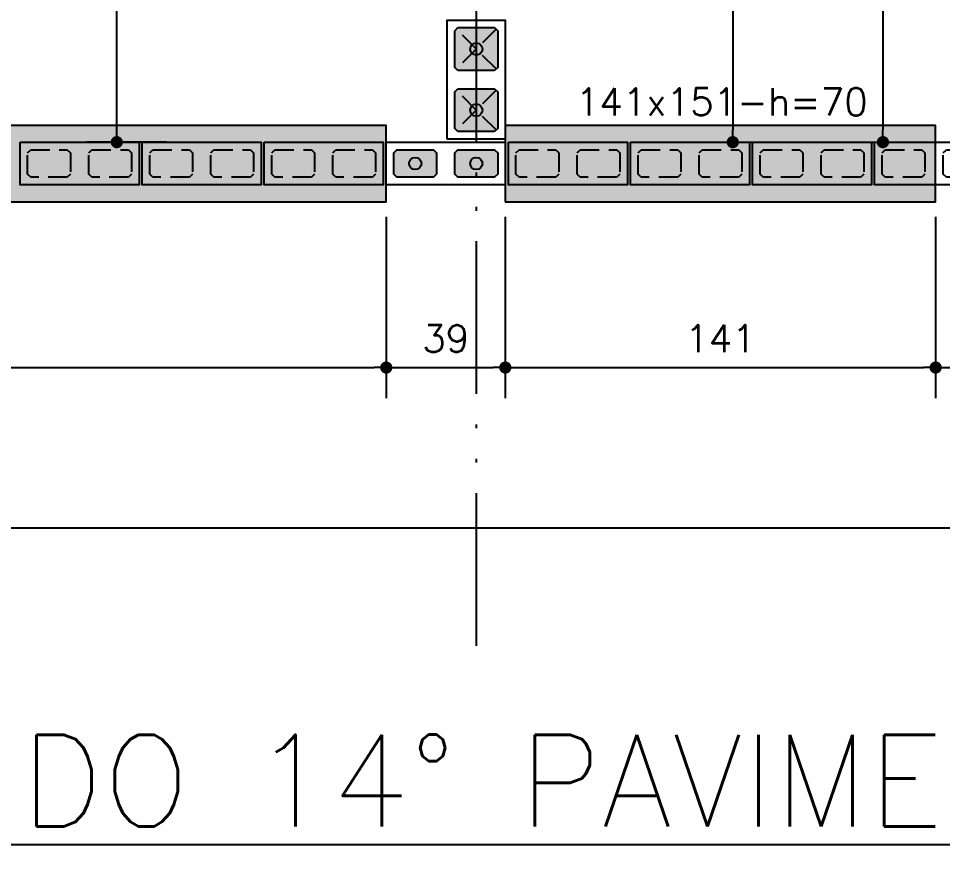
# Model space of a CAD drawing. Extents: x -14651 to 3496, y -4567 to 1191.
# Drawn here: x 714 to 1016.8, y -382.3 to -109.1 of the extents above; entities that cross this region are included whole.
import ezdxf
from ezdxf.enums import TextEntityAlignment as Align

# ---------------------------------------------------------------- set-up
doc = ezdxf.new("R2010")
doc.units = 0
doc.header["$LTSCALE"] = 25
doc.linetypes.add('DASHED2', pattern=[0.375, 0.25, -0.125])
doc.linetypes.add('ESTILO_TQS_0004', pattern=[3.3, 2, -0.4, 0.05, -0.4, 0.05, -0.4])
for name, color, linetype in [('203', 1, 'DASHED2'), ('213', 252, 'Continuous'), ('241', 2, 'Continuous'), ('ABERTURAS', 53, 'Continuous'), ('Arranque', 14, 'Continuous'), ('COTA', 1, 'Continuous'), ('EIXOS', 1, 'ESTILO_TQS_0004'), ('FERRO', 5, 'Continuous'), ('T4', 6, 'Continuous'), ('TJANELA', 2, 'Continuous')]:
    doc.layers.add(name, color=color, linetype=linetype)
doc.styles.add('COTA', font='romans.shx')
doc.styles.add('Texto1', font='romans.shx', dxfattribs={"height": 9})
doc.styles.add('Texto4', font='romans.shx', dxfattribs={"height": 30})
doc.dimstyles.new('forma', dxfattribs={"dimscale": 5, "dimtxt": 1.8, "dimasz": 0.8, "dimexe": 2, "dimexo": 1, "dimgap": 1, "dimtad": 1, "dimdec": 1, "dimzin": 9, "dimtxsty": 'COTA', "dimblk1": 'DOT', "dimblk2": 'DOT', "dimsah": 1, "dimcen": 0, "dimdle": 1, "dimclrd": 256, "dimclre": 256, "dimclrt": 2, "dimadec": 0, "dimazin": 0, "dimtfac": 1, "dimtdec": 0, "dimtmove": 0, "dimatfit": 3, "dimfxl": 1, "dimtolj": 1, "dimtzin": 0, "dimarcsym": 0})

# ---------------------------------------------------------------- blocks, each defined once
blk = doc.blocks.new('P4015', base_point=(5842102.11612, -8124149.02973))
blk.add_lwpolyline([(5842082.61612, -8124156.02973), (5842121.61612, -8124156.02973), (5842121.61612, -8124142.02973), (5842082.61612, -8124142.02973), (5842082.61612, -8124156.02973)])
at = {"color": 1, "linetype": 'DASHED2'}
for points in [[(5842085.11612, -8124152.52973), (5842086.11612, -8124153.52973), (5842098.11612, -8124153.52973), (5842099.11612, -8124152.52973), (5842099.11612, -8124145.52973), (5842098.11612, -8124144.52973), (5842086.11612, -8124144.52973), (5842085.11612, -8124145.52973), (5842085.11612, -8124152.52973)], [(5842105.11612, -8124152.52973), (5842106.11612, -8124153.52973), (5842118.11612, -8124153.52973), (5842119.11612, -8124152.52973), (5842119.11612, -8124145.52973), (5842118.11612, -8124144.52973), (5842106.11612, -8124144.52973), (5842105.11612, -8124145.52973), (5842105.11612, -8124152.52973)]]:
    blk.add_lwpolyline(points, dxfattribs=at)
blk = doc.blocks.new('P4020')
blk.add_lwpolyline([(-19.5, -9.5), (19.5, -9.5), (19.5, 9.5), (-19.5, 9.5), (-19.5, -9.5)])
at = {"color": 1, "linetype": 'DASHED2'}
for points in [[(-17, -6), (-16, -7), (-4, -7), (-3, -6), (-3, 6), (-4, 7), (-16, 7), (-17, 6), (-17, -6)], [(3, -6), (4, -7), (16, -7), (17, -6), (17, 6), (16, 7), (4, 7), (3, 6), (3, -6)]]:
    blk.add_lwpolyline(points, dxfattribs=at)
at = {"layer": '203', "color": 253}
for p, q in [((-16.5, 6.5), (-3.5, -6.5)), ((-3.5, 6.5), (-16.5, -6.5)), ((16.5, 6.5), (3.5, -6.5)), ((3.5, 6.5), (16.5, -6.5))]:
    blk.add_line(p, q, dxfattribs=at)
blk = doc.blocks.new('GR-1414')
at = {"layer": '213'}
h = blk.add_hatch(color=256, dxfattribs=at)
h.paths.add_polyline_path([(6, -7), (7, -6), (7, 6), (6, 7), (-6, 7), (-7, 6), (-7, -6), (-6, -7)])
h.paths.add_polyline_path([(2, 0, 1), (-2, 0, 1)], flags=16)
at = {"layer": 'Arranque'}
blk.add_hatch(color=256, dxfattribs=at).paths.add_polyline_path([(2, 0, 1), (-2, 0, 1)])
at = {"layer": '213'}
for p, q in [((-7, 6), (-6, 7)), ((-6, 7), (6, 7)), ((6, 7), (7, 6)), ((-7, -6), (-7, 6)), ((7, 6), (7, -6)), ((-6, -7), (-7, -6)), ((7, -6), (6, -7)), ((6, -7), (-6, -7))]:
    blk.add_line(p, q, dxfattribs=at)
at = {"layer": 'FERRO', "linetype": 'Continuous'}
blk.add_circle((0, 0), 2, dxfattribs=at)
blk = doc.blocks.new('GR-1409')
at = {"layer": '213'}
h = blk.add_hatch(color=256, dxfattribs=at)
h.paths.add_polyline_path([(-6, 4.5), (-7, 3.5), (-7, -3.5), (-6, -4.5), (6, -4.5), (7, -3.5), (7, 3.5), (6, 4.5)])
h.paths.add_polyline_path([(-2, 0, 1), (2, 0, 1)], flags=16)
at = {"layer": 'Arranque'}
blk.add_hatch(color=256, dxfattribs=at).paths.add_polyline_path([(-2, 0, 1), (2, 0, 1)])
at = {"layer": '213'}
blk.add_lwpolyline([(-7, 3.5), (-6, 4.5), (6, 4.5), (7, 3.5), (7, -3.5), (6, -4.5), (-6, -4.5), (-7, -3.5), (-7, 3.5)], dxfattribs=at)
at = {"layer": 'FERRO', "linetype": 'Continuous'}
blk.add_circle((0, 0), 2, dxfattribs=at)
blk = doc.blocks.new('_Dot')
at = {"color": 0, "linetype": 'ByBlock', "lineweight": -2}
blk.add_line((-0.5, 0), (-1, 0), dxfattribs=at)
at = {"color": 0, "linetype": 'ByBlock', "const_width": 0.5}
blk.add_lwpolyline([(-0.25, 0, 1), (0.25, 0, 1)], format="xyb", close=True, dxfattribs=at)
blk = doc.blocks.new('*D117')
at = {"layer": 'COTA', "lineweight": -2, "transparency": 16777216}
for p, q in [((493.52, -174.1), (493.52, -233.42)), ((834.52, -174.1), (834.52, -233.42)), ((497.52, -223.42), (830.52, -223.42))]:
    blk.add_line(p, q, dxfattribs=at)
at = {"layer": 'Defpoints', "color": 0, "transparency": 16777216}
for p in [(493.52, -169.1), (834.52, -169.1), (834.52, -223.42)]:
    blk.add_point(p, dxfattribs=at)
at = {"layer": 'COTA', "lineweight": -2, "transparency": 16777216, "xscale": 4, "yscale": 4, "zscale": 4, "rotation": 180}
blk.add_blockref('_Dot', (493.52, -223.42), dxfattribs=at)
at = {"layer": 'COTA', "lineweight": -2, "transparency": 16777216, "xscale": 4, "yscale": 4, "zscale": 4}
blk.add_blockref('_Dot', (834.52, -223.42), dxfattribs=at)
at = {"layer": 'COTA', "color": 2, "transparency": 16777216, "insert": (664.02, -213.92), "char_height": 9, "attachment_point": 5, "style": 'COTA'}
blk.add_mtext('\\A1;341 ', dxfattribs=at)
blk = doc.blocks.new('*D118')
at = {"layer": 'COTA', "lineweight": -2, "transparency": 16777216}
for p, q in [((834.52, -174.1), (834.52, -233.42)), ((873.52, -174.1), (873.52, -233.42)), ((838.52, -223.42), (869.52, -223.42))]:
    blk.add_line(p, q, dxfattribs=at)
at = {"layer": 'Defpoints', "color": 0, "transparency": 16777216}
for p in [(834.52, -169.1), (873.52, -169.1), (873.52, -223.42)]:
    blk.add_point(p, dxfattribs=at)
at = {"layer": 'COTA', "lineweight": -2, "transparency": 16777216, "xscale": 4, "yscale": 4, "zscale": 4, "rotation": 180}
blk.add_blockref('_Dot', (834.52, -223.42), dxfattribs=at)
at = {"layer": 'COTA', "lineweight": -2, "transparency": 16777216, "xscale": 4, "yscale": 4, "zscale": 4}
blk.add_blockref('_Dot', (873.52, -223.42), dxfattribs=at)
at = {"layer": 'COTA', "color": 2, "transparency": 16777216, "insert": (854.02, -213.92), "char_height": 9, "attachment_point": 5, "style": 'COTA'}
blk.add_mtext('\\A1;39 ', dxfattribs=at)
blk = doc.blocks.new('*D119')
at = {"layer": 'COTA', "lineweight": -2, "transparency": 16777216}
for p, q in [((873.52, -174.1), (873.52, -233.42)), ((1014.52, -174.1), (1014.52, -233.42)), ((877.52, -223.42), (1010.52, -223.42))]:
    blk.add_line(p, q, dxfattribs=at)
at = {"layer": 'Defpoints', "color": 0, "transparency": 16777216}
for p in [(873.52, -169.1), (1014.52, -169.1), (1014.52, -223.42)]:
    blk.add_point(p, dxfattribs=at)
at = {"layer": 'COTA', "lineweight": -2, "transparency": 16777216, "xscale": 4, "yscale": 4, "zscale": 4, "rotation": 180}
blk.add_blockref('_Dot', (873.52, -223.42), dxfattribs=at)
at = {"layer": 'COTA', "lineweight": -2, "transparency": 16777216, "xscale": 4, "yscale": 4, "zscale": 4}
blk.add_blockref('_Dot', (1014.52, -223.42), dxfattribs=at)
at = {"layer": 'COTA', "color": 2, "transparency": 16777216, "insert": (944.02, -213.92), "char_height": 9, "attachment_point": 5, "style": 'COTA'}
blk.add_mtext('\\A1;141 ', dxfattribs=at)
blk = doc.blocks.new('*D120')
at = {"layer": 'COTA', "lineweight": -2, "transparency": 16777216}
for p, q in [((1014.52, -174.1), (1014.52, -233.42)), ((1288.52, -174.1), (1288.52, -233.42)), ((1018.52, -223.42), (1284.52, -223.42))]:
    blk.add_line(p, q, dxfattribs=at)
at = {"layer": 'Defpoints', "color": 0, "transparency": 16777216}
for p in [(1014.52, -169.1), (1288.52, -169.1), (1288.52, -223.42)]:
    blk.add_point(p, dxfattribs=at)
at = {"layer": 'COTA', "lineweight": -2, "transparency": 16777216, "xscale": 4, "yscale": 4, "zscale": 4, "rotation": 180}
blk.add_blockref('_Dot', (1014.52, -223.42), dxfattribs=at)
at = {"layer": 'COTA', "lineweight": -2, "transparency": 16777216, "xscale": 4, "yscale": 4, "zscale": 4}
blk.add_blockref('_Dot', (1288.52, -223.42), dxfattribs=at)
at = {"layer": 'COTA', "color": 2, "transparency": 16777216, "insert": (1151.52, -213.92), "char_height": 9, "attachment_point": 5, "style": 'COTA'}
blk.add_mtext('\\A1;274 ', dxfattribs=at)
blk = doc.blocks.new('*D131')
at = {"layer": 'COTA', "lineweight": -2, "transparency": 16777216}
for p, q in [((449.52, -168.6), (449.52, -285.93)), ((2473.52, -168.6), (2473.52, -285.93)), ((453.52, -275.93), (2469.52, -275.93))]:
    blk.add_line(p, q, dxfattribs=at)
at = {"layer": 'Defpoints', "color": 0, "transparency": 16777216}
for p in [(449.52, -163.6), (2473.52, -163.6), (2473.52, -275.93)]:
    blk.add_point(p, dxfattribs=at)
at = {"layer": 'COTA', "lineweight": -2, "transparency": 16777216, "xscale": 4, "yscale": 4, "zscale": 4, "rotation": 180}
blk.add_blockref('_Dot', (449.52, -275.93), dxfattribs=at)
at = {"layer": 'COTA', "lineweight": -2, "transparency": 16777216, "xscale": 4, "yscale": 4, "zscale": 4}
blk.add_blockref('_Dot', (2473.52, -275.93), dxfattribs=at)
at = {"layer": 'COTA', "color": 2, "transparency": 16777216, "insert": (1461.52, -266.43), "char_height": 9, "attachment_point": 5, "style": 'COTA'}
blk.add_mtext('\\A1;2024 ', dxfattribs=at)
blk = doc.blocks.new('*D162')
at = {"layer": 'COTA', "lineweight": -2, "transparency": 16777216}
for p, q in [((793.52, 40.4), (736.23, 40.4)), ((746.23, -145.6), (746.23, 36.4)), ((762.46, -149.6), (736.23, -149.6))]:
    blk.add_line(p, q, dxfattribs=at)
at = {"layer": 'Defpoints', "color": 0, "transparency": 16777216}
for p in [(746.23, 40.4), (798.52, 40.4), (767.46, -149.6)]:
    blk.add_point(p, dxfattribs=at)
at = {"layer": 'COTA', "lineweight": -2, "transparency": 16777216, "xscale": 4, "yscale": 4, "zscale": 4}
for p, rotation in [((746.23, 40.4), 90), ((746.23, -149.6), 270)]:
    blk.add_blockref('_Dot', p, dxfattribs=dict(at, rotation=rotation))
at = {"layer": 'COTA', "color": 2, "transparency": 16777216, "insert": (736.73, -54.6), "char_height": 9, "attachment_point": 5, "rotation": 90, "style": 'COTA'}
blk.add_mtext('\\A1;190 ', dxfattribs=at)
blk = doc.blocks.new('*D221')
at = {"layer": 'COTA', "lineweight": -2, "transparency": 16777216}
for p, q in [((953.52, 321.4), (1007.23, 321.4)), ((997.23, 317.4), (997.23, -145.6)), ((953.52, -149.6), (1007.23, -149.6))]:
    blk.add_line(p, q, dxfattribs=at)
at = {"layer": 'Defpoints', "color": 0, "transparency": 16777216}
for p in [(948.52, 321.4), (948.52, -149.6), (997.23, -149.6)]:
    blk.add_point(p, dxfattribs=at)
at = {"layer": 'COTA', "lineweight": -2, "transparency": 16777216, "xscale": 4, "yscale": 4, "zscale": 4}
for p, rotation in [((997.23, 321.4), 90), ((997.23, -149.6), 270)]:
    blk.add_blockref('_Dot', p, dxfattribs=dict(at, rotation=rotation))
at = {"layer": 'COTA', "color": 2, "transparency": 16777216, "insert": (987.73, 85.9), "char_height": 9, "attachment_point": 5, "rotation": 90, "style": 'COTA'}
blk.add_mtext('\\A1;471 ', dxfattribs=at)
blk = doc.blocks.new('*D246')
at = {"layer": 'COTA', "lineweight": -2, "transparency": 16777216}
for p, q in [((896.52, 5.4), (958.04, 5.4)), ((948.04, 1.4), (948.04, -145.6)), ((953.04, -149.6), (958.04, -149.6))]:
    blk.add_line(p, q, dxfattribs=at)
at = {"layer": 'Defpoints', "color": 0, "transparency": 16777216}
for p in [(891.52, 5.4), (948.04, -149.6), (948.04, -149.6)]:
    blk.add_point(p, dxfattribs=at)
at = {"layer": 'COTA', "lineweight": -2, "transparency": 16777216, "xscale": 4, "yscale": 4, "zscale": 4}
for p, rotation in [((948.04, 5.4), 90), ((948.04, -149.6), 270)]:
    blk.add_blockref('_Dot', p, dxfattribs=dict(at, rotation=rotation))
at = {"layer": 'COTA', "color": 2, "transparency": 16777216, "insert": (938.54, -72.1), "char_height": 9, "attachment_point": 5, "rotation": 90, "style": 'COTA'}
blk.add_mtext('\\A1;155 ', dxfattribs=at)

msp = doc.modelspace()

# ---------------------------------------------------------------- hatches: boundary and pattern name
at = {"layer": 'ABERTURAS', "transparency": 33554457}
for points in [[(493.52, -169.1), (834.52, -169.1), (834.52, -144.1), (493.52, -144.1)], [(873.52, -169.1), (1014.52, -169.1), (1014.52, -144.1), (873.52, -144.1)]]:
    msp.add_hatch(color=256, dxfattribs=at).paths.add_polyline_path(points)

# ---------------------------------------------------------------- linework, layer by layer
at = {"layer": 'ABERTURAS'}
for points in [[(493.52, -169.1), (834.52, -169.1), (834.52, -144.1), (493.52, -144.1)], [(873.52, -169.1), (1014.52, -169.1), (1014.52, -144.1), (873.52, -144.1)]]:
    msp.add_lwpolyline(points, close=True, dxfattribs=at)
at = {"layer": 'EIXOS'}
msp.add_line((864.02, 1137.93), (864.02, -320.64), dxfattribs=at)

# ---------------------------------------------------------------- block references
for name, p in [('GR-1414', (864.02, -119.1)), ('GR-1414', (864.02, -139.1)), ('GR-1409', (844.02, -156.6)), ('GR-1409', (864.02, -156.6))]:
    msp.add_blockref(name, p)
at = {"layer": '241', "xscale": -1}
for name, p, rotation in [('P4020', (864.02, -129.1), 270), ('P4015', (734.02, -156.6), 180), ('P4015', (774.02, -156.6), 180), ('P4015', (814.02, -156.6), 180), ('P4015', (854.02, -156.6), 180), ('P4015', (894.02, -156.6), 180), ('P4015', (934.02, -156.6), 180), ('P4015', (974.02, -156.6), 180), ('P4015', (1014.02, -156.6), 180)]:
    msp.add_blockref(name, p, dxfattribs=dict(at, rotation=rotation))

# ---------------------------------------------------------------- texts
at = {"layer": 'T4', "style": 'Texto4'}
msp.add_text('%%UMODULAÇÃO DA 1° FIADA DO 14° PAVIMENTO', height=30, dxfattribs=at).set_placement((196.61, -373.68))
at = {"layer": 'TJANELA', "style": 'Texto1'}
msp.add_text('141x151-h=70', height=9, dxfattribs=at).set_placement((944.45, -140.9), align=Align.CENTER)

# ---------------------------------------------------------------- dimensions: what is measured, and where the dimension line sits
at = {"layer": 'COTA'}
for base, p1, p2, override, picture, middle in [((997.23, -149.6), (948.52, 321.4), (948.52, -149.6), {"dimpost": ' '}, '*D221', (987.73, 85.9)), ((746.23, 40.4), (767.46, -149.6), (798.52, 40.4), {"dimpost": ' '}, '*D162', (736.73, -54.6)), ((948.04, -149.6), (891.52, 5.4), (948.04, -149.6), {"dimpost": ' ', "dimtmove": 1}, '*D246', (938.54, -72.1))]:
    dim = msp.add_linear_dim(base=base, p1=p1, p2=p2, angle=90, dimstyle='forma', override=override, dxfattribs=at)
    dim.commit()
    dim.dimension.update_dxf_attribs({"geometry": picture, "text_midpoint": middle})
for base, p1, p2, picture, middle in [((2473.52, -275.93), (449.52, -163.6), (2473.52, -163.6), '*D131', (1461.52, -266.43)), ((834.52, -223.42), (493.52, -169.1), (834.52, -169.1), '*D117', (664.02, -213.92)), ((873.52, -223.42), (834.52, -169.1), (873.52, -169.1), '*D118', (854.02, -213.92)), ((1014.52, -223.42), (873.52, -169.1), (1014.52, -169.1), '*D119', (944.02, -213.92)), ((1288.52, -223.42), (1014.52, -169.1), (1288.52, -169.1), '*D120', (1151.52, -213.92))]:
    dim = msp.add_linear_dim(base=base, p1=p1, p2=p2, dimstyle='forma', override={"dimpost": ' ', "dimtmove": 1}, dxfattribs=at)
    dim.commit()
    dim.dimension.update_dxf_attribs({"geometry": picture, "text_midpoint": middle})

doc.saveas('drawing.dxf')
